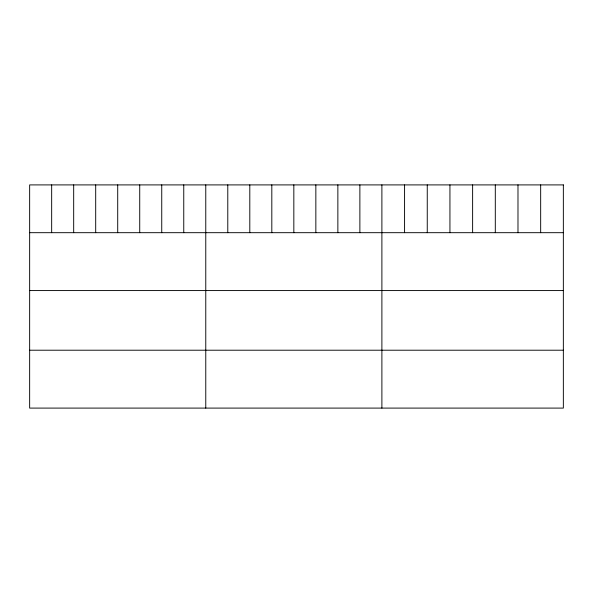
<?xml version="1.0" encoding="UTF-8"?>
<svg xmlns="http://www.w3.org/2000/svg" width="593" height="593" viewBox="0 0 593 593"><rect width="100%" height="100%" fill="white"/><g stroke="black" fill="none" stroke-linecap="round" stroke-linejoin="round"><path stroke-width="0.89" d="M29.65 232.686L563.35 232.686M29.65 290.57L563.35 290.57M29.65 350.211L563.35 350.211M540.668 184.905L540.668 232.686M517.985 184.905L517.985 232.686M495.303 184.905L495.303 232.686M472.621 184.905L472.621 232.686M449.939 184.905L449.939 232.686M427.256 184.905L427.256 232.686M404.574 184.905L404.574 232.686M381.892 184.905L381.892 408.095M359.877 184.905L359.877 232.686M337.862 184.905L337.862 232.686M315.847 184.905L315.847 232.686M293.831 184.905L293.831 232.686M271.816 184.905L271.816 232.686M249.801 184.905L249.801 232.686M227.786 184.905L227.786 232.686M205.771 184.905L205.771 408.095M183.756 184.905L183.756 232.686M161.741 184.905L161.741 232.686M139.726 184.905L139.726 232.686M117.71 184.905L117.71 232.686M95.695 184.905L95.695 232.686M73.68 184.905L73.68 232.686M51.665 184.905L51.665 232.686M563.35 184.905L29.65 184.905L29.65 408.095L563.35 408.095L563.35 184.905"/></g></svg>
